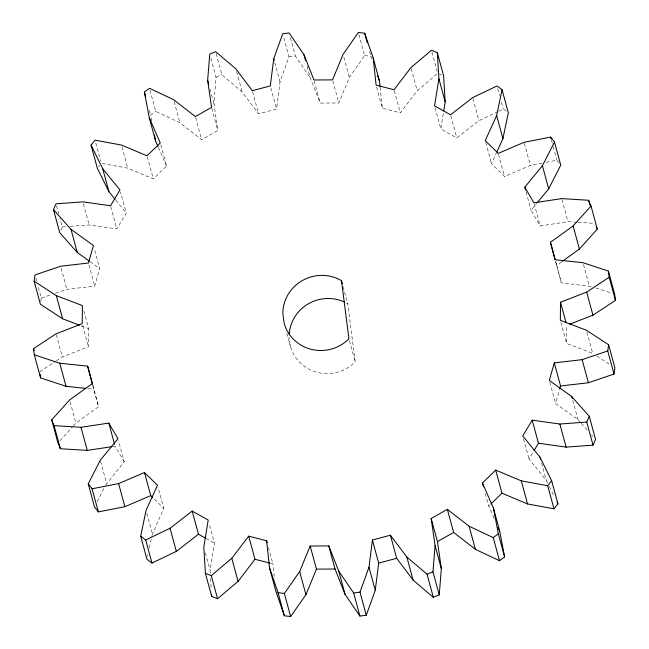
<?xml version="1.0" encoding="UTF-8"?>
<svg xmlns="http://www.w3.org/2000/svg" width="649" height="649" viewBox="0 0 649 649"><rect width="100%" height="100%" fill="white"/><g stroke="black" fill="none" stroke-linecap="round" stroke-linejoin="round"><path stroke-width="0.49" stroke-dasharray="3.25 2.43" d="M56.495 360.755L62.328 356.918L88.483 346.777L88.653 328.654L83.689 310.368M586.915 332.15L592.667 353.316L566.618 343.451L566.796 325.319M150.016 90.203L155.768 111.377L179.895 122.783L201.644 139.657L217.837 130.506L213.927 103.451L216.036 77.215L210.803 57.964M216.206 53.624L221.958 74.797L242.142 91.939L258.586 113.794L276.588 109L280.011 81.782L289.008 56.869L283.256 35.695M40.757 301.574L41.268 298.037L37.869 285.528M210.26 573.213L210.073 570.187L214.478 543.164L209.246 523.921M497.88 111.636L478.954 120.722L456.815 137.904L440.801 128.932L443.413 112.918M147.55 556.42L147.948 554.506M149.351 547.813L151.752 536.325M151.955 535.368L163.767 508.37L158.015 487.196M55.49 293.21L66.863 289.349L94.713 286.112L99.695 268.581L94.202 248.364M580.612 422.588L578.016 419.668L555.585 403.516L559.454 389.879M307.082 66.19L310.214 77.742L320.233 103.086L338.827 102.972L349.349 77.442L364.616 55.546L358.865 34.373M60.811 230.233L62.239 226.939L59.886 218.275M542.175 163.094L530.387 165.398L504.533 176.471L491.504 163.735L496.396 152.977M97.204 501.701L105.243 485.906M105.69 485.03L124.227 461.82L118.475 440.647M70.214 226.355L89.164 224.968L116.82 228.854L126.263 213.107L120.511 191.934M547.642 483.026L546.304 480.309L529.008 458.989L533.486 451.534M376.623 87.071L382.383 108.245L400.295 112.829L417.202 90.722L437.702 73.345M98.478 166.817L99.605 165.398M576.977 222.258L568.013 221.698L540.195 225.917L531.044 210.276L536.715 203.38M59.968 440.776L72.566 426.75M73.223 426.012L75.876 423.059L98.551 406.704L92.856 385.376M102.266 163.451L127.715 168.156L153.294 178.905L166.558 166.006L160.806 144.841M494.003 518.145L488.713 506.09L490.109 504.727M151.801 121.144L150.665 115.198L155.768 111.377M591.134 286.42L561.377 282.875L556.728 265.392L561.588 261.888M39.816 371.731L55.66 361.306M498.789 111.206L503.291 109.04L506.171 111.19M216.036 77.215L221.958 74.797M41.268 298.037L51.693 294.5M546.109 162.323L556.907 160.214L559.105 163.021M113.088 446.48L115.076 446.179L124.227 461.82M289.008 56.869L295.352 56.017L310.214 77.742M62.239 226.939L66.222 226.647M577.967 222.315L594.906 223.361M87.931 388.597L93.902 389.23M364.616 55.546L370.944 56.325L372.258 60.146M271.014 563.373L272.896 563.851L274.511 578.916M595.847 287.978L611.853 293.259M81.214 325.83L88.653 328.654M439.389 74.018L441.912 75.024M206.049 538.443L214.478 543.164M596.78 356.017L609.955 364.641M346.517 303.034L347.775 303.935L355.198 361.891A38.607 37.48 -15.2 0 1 313.305 371.123A38.607 37.48 -15.2 0 1 289.105 337.05M90.081 261.661L99.695 268.581M154.357 499.162L163.767 508.37M581.261 423.318L588.4 431.358M591.645 435.008L592.943 436.469M115.765 200.16L126.263 213.107M549.435 486.653L553.897 495.714M158.429 147.461L166.558 166.006M551.415 139.997L552.989 145.774M553.248 146.739L556.907 160.214M583.5 264.622L589.251 285.795M561.993 199.567L568.013 221.698M524.376 143.259L530.387 165.398M555.682 261.539L556.728 265.392M555.617 261.701L561.377 282.875M534.184 203.786L540.195 225.917M526.079 191.99L531.044 210.276M497.799 88.832L499.633 95.565M501.466 102.307L503.291 109.04M560.866 322.277L566.618 343.451M572.783 400.417L578.016 419.668M498.521 154.34L504.533 176.471M485.752 142.561L491.504 163.735M472.934 98.591L478.954 120.722M549.833 382.342L555.585 403.516M450.804 115.765L456.815 137.904M431.95 52.171L437.183 71.422M541.599 462.988L546.304 480.309M435.049 107.758L440.801 128.932M523.516 438.781L529.008 458.989M411.182 68.583L417.202 90.722M394.284 90.698L400.295 112.829M369.638 51.514L370.684 55.36M485.314 493.581L488.713 506.09M343.856 57.234L349.349 77.442M332.807 80.841L338.827 102.972M314.213 80.947L320.233 103.086M290.387 37.731L295.352 56.017M343.07 286.615L347.775 303.935M274.778 62.531L280.011 81.782M349.446 340.717L355.198 361.891M270.836 87.826L276.588 109M252.566 91.663L258.586 113.794M236.65 71.731L242.142 91.939M286.874 333.262L290.533 346.736M210 89.018L213.927 103.451M211.817 108.367L217.837 130.506M195.633 117.518L201.644 139.657M174.143 101.609L179.895 122.783M268.451 547.496L272.896 563.851M149.359 110.387L150.665 115.198M147.274 156.766L153.294 178.905M121.963 146.982L127.715 168.156M95.801 143.056L100.765 161.341M205.368 552.859L210.073 570.187M110.809 206.723L116.82 228.854M83.413 203.794L89.164 224.968M88.962 264.938L94.713 286.112M146.861 513.245L152.353 533.462M56.487 205.765L58.58 213.464M82.731 325.603L88.483 346.777M61.103 268.175L66.863 289.349M92.799 385.53L98.551 406.704M100.571 461.139L106.582 483.278M56.317 334.779L62.328 356.918M70.124 401.885L75.876 423.059M35.776 277.829L36.823 281.674M380.119 87.161L382.383 108.245M210.568 578.251L211.249 589.349"/><path stroke-width="0.97" d="M158.023 146.536L155.582 140.971L149.311 117.875L144.386 92.101L149.497 88.28L173.624 99.678L195.365 116.56L211.558 107.401L207.648 80.354L209.757 54.118L215.687 51.701L235.871 68.843L252.307 90.698L270.317 85.903L273.74 58.686L282.737 33.772L289.081 32.921L303.943 54.638L313.954 79.981L332.548 79.876L343.07 54.346L358.345 32.45L364.673 33.229L373.199 58.045L376.104 85.149L394.024 89.732L410.922 67.626L431.431 50.249L437.312 52.593L438.927 78.813L434.522 105.836L450.544 114.8L472.675 97.626L497.02 85.944L502.05 89.708L496.647 115.538L485.233 140.63L498.262 153.375L524.116 142.301L550.636 137.109L554.481 142.034L542.418 165.722L524.773 187.18L533.924 202.821L561.734 198.602L588.627 200.265L591.02 206.009L573.124 225.941L550.449 242.296L555.098 259.77L582.972 262.699L608.405 271.095L609.184 277.269L586.672 292.082L560.517 302.223L560.347 320.346L586.388 330.219L608.624 344.781L614.895 367.878L614.003 374.059L588.416 382.748L560.558 385.985L559.73 388.905M149.311 117.875L160.287 142.91L147.015 155.801L121.444 145.052L95.014 140.168L91.079 145.133L102.696 168.691L119.992 190.011L110.541 205.757L82.885 201.871L55.96 203.835L53.461 209.611L70.984 229.332L93.415 245.484L88.442 263.015L60.584 266.252L34.997 274.941L34.105 281.122L56.333 295.684L82.382 305.549L82.204 323.681L56.049 333.821L33.545 348.635L34.316 354.808L59.749 363.205L87.623 366.125L92.272 383.608L69.605 399.962L51.709 419.895L54.094 425.639L80.987 427.302L108.805 423.083L117.956 438.724L100.311 460.182L88.248 483.87L92.093 488.786L118.613 483.602L144.467 472.529L157.496 485.265L146.082 510.357L140.671 536.196L145.709 539.96L170.046 528.278L192.185 511.096L208.199 520.068L203.794 547.091L205.409 573.302L211.298 575.655L231.798 558.278L248.705 536.171L266.617 540.755L269.522 567.859L275.801 590.955L284.327 615.771L290.655 616.55L284.384 593.454L299.651 571.558L310.173 546.028L328.767 545.914L335.046 569.019L345.057 594.362L359.919 616.079L366.263 615.228L359.992 592.131L368.989 567.218L372.412 540L390.414 535.206L396.693 558.302L413.129 580.157L433.313 597.299L439.243 594.882L432.964 571.785L435.073 545.549L431.163 518.494L447.356 509.343L469.105 526.217L493.232 537.623L499.503 560.72L504.614 556.899L499.689 531.125L493.418 508.029L482.442 482.994L495.706 470.095L521.285 480.844L547.707 485.728L551.65 480.763L540.025 457.212L522.737 435.893L532.18 420.146L559.836 424.032L586.761 422.061L589.26 416.293L571.737 396.563L549.305 380.419L554.287 362.888L582.137 359.651L607.732 350.963L608.624 344.781M439.243 594.882L441.352 568.646L437.442 541.599L431.163 518.494M366.263 615.228L375.26 590.314L378.683 563.097L372.412 540M443.738 110.914L445.206 101.909L443.591 75.698L437.312 52.593M496.81 152.085L502.918 138.643L508.329 112.804L502.05 89.708M290.655 616.55L305.93 594.654L316.452 569.124L310.173 546.028M532.18 420.146L538.459 443.243L566.115 447.129L593.04 445.165L595.539 439.389L589.26 416.293M537.348 202.618L548.689 188.818L560.752 165.13L554.481 142.034M533.981 450.706L538.459 443.243M205.409 573.302L211.688 596.407L217.569 598.751L238.078 581.374L254.976 559.268L248.705 536.171M495.706 470.095L501.985 493.199L527.556 503.949L553.986 508.832L557.921 503.867L551.65 480.763M562.391 261.304L579.395 249.038L597.291 229.105L591.02 206.009M490.806 504.054L501.985 493.199M140.671 536.196L146.95 559.292L151.98 563.056L176.325 551.374L198.456 534.2L205.206 537.972M493.232 537.623L498.335 533.803L493.418 508.029M569.595 324.232L592.951 315.179L615.455 300.365L614.684 294.192L608.405 271.095M437.442 541.599L453.635 532.44L475.376 549.322L499.503 560.72M88.248 483.87L94.519 506.966L98.364 511.891L124.884 506.699L150.738 495.625L152.913 497.751M390.414 535.206L406.858 557.061L427.042 574.203L432.964 571.785M378.683 563.097L396.693 558.302M51.709 419.895L57.98 442.991L60.373 448.735L87.266 450.398L112.099 446.634M328.767 545.914L338.786 571.258L353.648 592.983L359.992 592.131M316.452 569.124L335.046 569.019M34.316 354.808L40.595 377.905L66.028 386.301L85.936 388.394M269.522 567.859L278.056 592.675L284.384 593.454M254.976 559.268L270.065 563.129M34.105 281.122L40.376 304.219L62.612 318.781L79.356 325.125M341.504 280.839L340.238 279.938A38.607 37.48 -15.2 0 0 282.834 313.954L284.262 323.632A38.607 37.48 -15.2 0 0 348.927 338.794L341.504 280.839L342.283 283.727M53.461 209.611L59.74 232.707L77.263 252.437L89.278 261.085M91.079 145.133L97.35 168.237L108.975 191.788L115.149 199.405M557.029 502.05L557.921 503.867M498.067 527.418L499.689 531.125M596.269 226.647L597.291 229.105M377.507 75.414L379.478 81.141L380.014 86.163M588.627 200.265L589.933 205.076M609.184 277.269L615.455 300.365M550.636 137.109L551.155 139.04M607.732 350.963L614.003 374.059M573.124 225.941L579.395 249.038M586.672 292.082L592.951 315.179M542.418 165.722L548.689 188.818M550.449 242.296L555.155 259.616M582.137 359.651L588.416 382.748M560.517 302.223L566.009 322.439M524.773 187.18L525.552 190.068M586.761 422.061L593.04 445.165M496.647 115.538L502.918 138.643M571.737 396.563L572.264 398.494M554.287 362.888L560.558 385.985M559.836 424.032L566.115 447.129M438.927 78.813L445.206 101.909M540.025 457.212L540.552 459.135M547.707 485.728L553.986 508.832M521.285 480.844L527.556 503.949M373.199 58.045L379.478 81.141M364.673 33.229L367.285 42.85M498.335 533.803L504.614 556.899M482.442 482.994L483.489 486.839M469.105 526.217L475.376 549.322M447.356 509.343L453.635 532.44M303.943 54.638L305.509 60.414M435.073 545.549L441.352 568.646M427.042 574.203L433.313 597.299M273.74 58.686L274.259 60.608M406.858 557.061L413.129 580.157M368.989 567.218L375.26 590.314M353.648 592.983L359.919 616.079M207.648 80.354L208.694 84.208M338.786 571.258L345.057 594.362M299.651 571.558L305.93 594.654M266.617 540.755L267.145 542.678M144.386 92.101L145.692 96.912M278.056 592.675L284.327 615.771M231.798 558.278L238.078 581.374M102.696 168.691L108.975 191.788M211.298 575.655L217.569 598.751M192.185 511.096L198.456 534.2M170.046 528.278L176.325 551.374M144.467 472.529L150.738 495.625M70.984 229.332L77.263 252.437M145.709 539.96L151.98 563.056M108.805 423.083L114.557 444.257M87.623 366.125L92.596 384.411M118.613 483.602L124.884 506.699M56.333 295.684L62.612 318.781M80.987 427.302L87.266 450.398M59.749 363.205L66.028 386.301M92.093 488.786L98.364 511.891M33.545 348.635L34.064 350.557M54.094 425.639L60.373 448.735M154.446 135.024L155.582 140.971M40.149 374.376L40.595 377.905M211.566 594.387L211.688 596.407M289.194 334.113A38.607 37.48 -15.2 0 1 344.741 302.15"/></g></svg>
